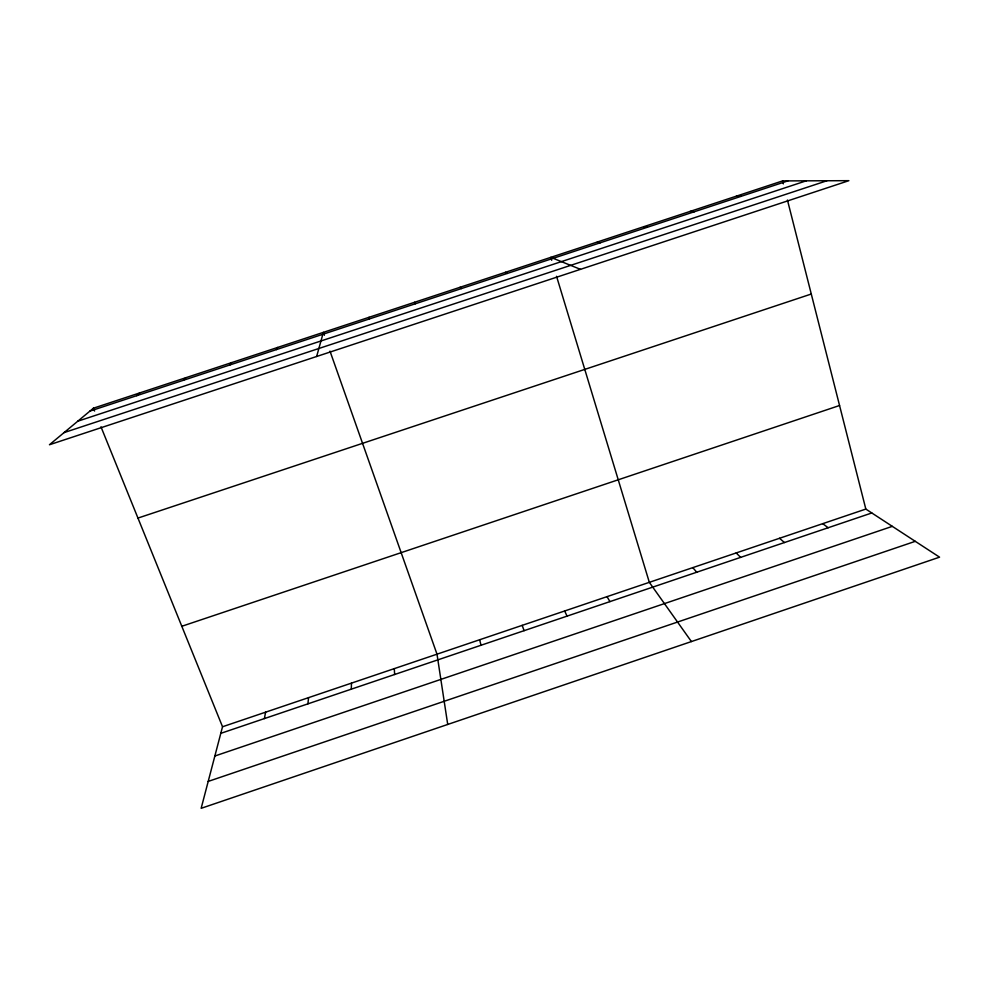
<?xml version="1.0" encoding="UTF-8"?>
<svg xmlns="http://www.w3.org/2000/svg" width="989" height="989" viewBox="0 0 989 989"><rect width="100%" height="100%" fill="white"/><g stroke="black" fill="none" stroke-linecap="round" stroke-linejoin="round"><path stroke-width="1.48" d="M351.305 689.16L351.478 683.115M307.888 703.859L308.58 697.628M264.384 718.583L265.596 712.179M100.965 426.791L222.525 726.754L201.15 808.322L939.55 557.166L865.832 509.075L787.442 200.05M316.641 356.485L323.366 332.366L324.38 335.246M276.45 349.599L277.575 347.46M229.967 364.929L231.686 362.592M183.385 380.295L185.697 377.761M136.692 395.687L139.61 392.967M93.423 408.197L49.45 444.753L848.883 180.678L782.583 180.913L93.423 408.197L94.585 411.053M222.525 726.754L865.832 509.075M220.794 733.344L871.804 512.97M214.848 756.016L892.325 526.358M208.197 781.421L915.282 541.329M181.803 626.284L839.562 405.502M137.953 518.075L811.277 294.03M89.912 411.115L787.912 180.888M77.748 421.227L806.258 180.826M64.05 432.613L826.903 180.764M736.434 196.131L741.169 196.304M690.186 211.386L694.34 211.757M643.827 226.679L647.387 227.247M597.368 241.996L600.335 242.762M580.481 269.342L550.811 257.35L551.689 260.268M505.515 272.284L507.32 273.446M822.712 523.663L828.176 527.743M779.505 538.288L784.45 542.541M736.199 552.938L740.637 557.376M460.12 287.255L461.344 288.603M692.807 567.624L696.726 572.235M691.41 641.564L649.328 582.336L556.547 276.302M607.036 596.639L609.929 601.621M564.657 610.979L567.056 616.135M414.638 302.263L415.269 303.808M522.192 625.357L524.083 630.673M329.992 351.132L437.002 654.174L447.72 724.455M782.583 180.913L783.337 183.855M479.64 639.747L481.025 645.248M394.29 668.626L394.636 674.498M369.045 317.296L369.095 319.039"/></g></svg>
